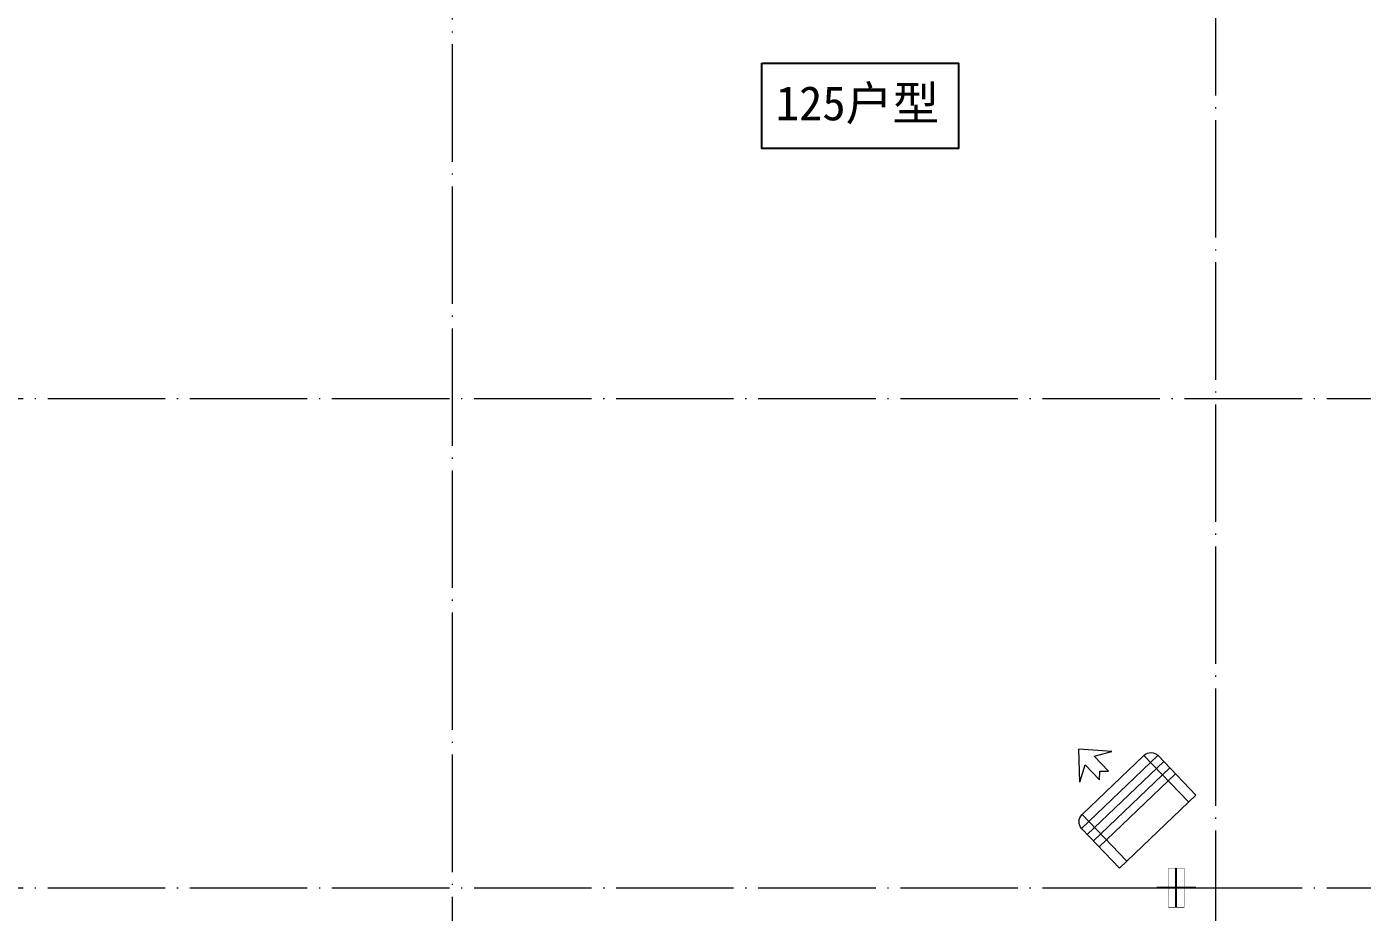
# Model space of a CAD drawing. Extents: x 27938 to 725830, y -209821 to 1628073.
# Drawn here: x 276543 to 283367, y 597623 to 602149 of the extents above; entities that cross this region are included whole.
import ezdxf

# ---------------------------------------------------------------- set-up
doc = ezdxf.new("R2010")
doc.units = 0
doc.header["$LTSCALE"] = 1000
doc.header["$MEASUREMENT"] = 0
doc.linetypes.add('DASH', pattern=[0.35, 0.25, -0.1])
doc.linetypes.add('DOTE', pattern=[2.42, 2, -0.2, 0.02, -0.2])
for name, color, linetype, lineweight in [('DOTE', 19, 'DOTE', 9), ('平面-空调室内机', 176, 'Continuous', 9), ('平面-空调预留孔', 173, 'Continuous', 15), ('空调', 76, 'Continuous', 13)]:
    doc.layers.add(name, color=color, linetype=linetype, lineweight=lineweight)
doc.layers.add('机电标识类', color=1, linetype='Continuous')
doc.styles.add('黑体', font='')
doc.styles.get('黑体').set_extended_font_data('SimHei')

# ---------------------------------------------------------------- blocks, each defined once
blk = doc.blocks.new('dasdasf1sa2f31as32f')
for p, q in [((-116, 585.6), (43.3, 640.5)), ((82.7, 476.6), (43.3, 640.5)), ((-22.8, 585.5), (-116, 585.6)), ((-22.8, 585.5), (-73.4, 493.2)), ((32.4, 555.1), (-18.1, 462.9)), ((82.7, 476.6), (32.4, 555.1)), ((-473.5, 259.7), (-339.5, 504)), ((-269.8, 524.3), (-427.7, 236.5)), ((134.6, 245.5), (-338.8, 505.1)), ((-269.8, 524.3), (113.7, 314)), ((-31.3, 504.4), (-73.4, 493.2)), ((-18.1, 462.9), (-31.3, 504.4)), ((92.6, 168.8), (-380.9, 428.5)), ((114.7, 208.4), (-359.1, 468.2)), ((72.3, 131.9), (-401.1, 391.6)), ((113.7, 314), (-44.2, 26.2)), ((0, 0), (-473.5, 259.7)), ((134, 244.4), (0, 0))]:
    blk.add_line(p, q)
for centre, start, end in [((-294.5, 479.4), 61.25933, 151.25933), ((89, 269), 331.25933, 61.25933)]:
    blk.add_arc(centre, 51.3, start, end)
blk = doc.blocks.new('dongkong')
blk.add_wipeout([(-603756, 210771), (-603756, 210570.8), (-603836, 210570.8), (-603836, 210771)])
at = {"layer": '机电标识类', "color": 250, "linetype": 'DASH', "ltscale": 400}
for p, q in [((-603796, 210771), (-603796, 210570.8)), ((-603896, 210670.7), (-603696, 210670.7))]:
    blk.add_line(p, q, dxfattribs=at)
at = {"layer": '空调', "color": 6, "linetype": 'DASH', "const_width": 2}
blk.add_lwpolyline([(-603756, 210771), (-603756, 210570.8), (-603836, 210570.8), (-603836, 210771)], close=True, dxfattribs=at)
blk = doc.blocks.new('GDGDGRDGDGDR')
at = {"layer": 'DOTE', "linetype": 'DOTE', "ltscale": 0.3}
for p, q in [((278716.6, 612948.8), (278716.6, 593948.8)), ((282616.6, 603848.8), (282616.6, 593948.8)), ((270116.6, 600248.8), (328916.6, 600248.8)), ((270116.6, 597748.8), (328916.6, 597748.8))]:
    blk.add_line(p, q, dxfattribs=at)

msp = doc.modelspace()

# ---------------------------------------------------------------- linework, layer by layer
at = {"color": 1}
msp.add_lwpolyline([(280298.1, 601962.5), (281304.1, 601962.5), (281304.1, 601526.5), (280298.1, 601526.5)], close=True, dxfattribs=at)

# ---------------------------------------------------------------- block references
at = {"layer": '平面-空调预留孔', "xscale": -1, "rotation": 15.00000000331026}
msp.add_blockref('dasdasf1sa2f31as32f', (282126.3, 597848.8), dxfattribs=at)

# ---------------------------------------------------------------- texts
at = {"color": 1, "style": '黑体'}
msp.add_text('125户型', height=175, dxfattribs=at).set_placement((280370.2, 601670.3))

# ---------------------------------------------------------------- next in the draw order: block references
at = {"layer": '平面-空调室内机', "ltscale": 0.3, "rotation": 180}
msp.add_blockref('dongkong', (-321379.6, 808419.5), dxfattribs=at)

# ---------------------------------------------------------------- next in the draw order: block references
msp.add_blockref('GDGDGRDGDGDR', (0, 0))

doc.saveas('drawing.dxf')
